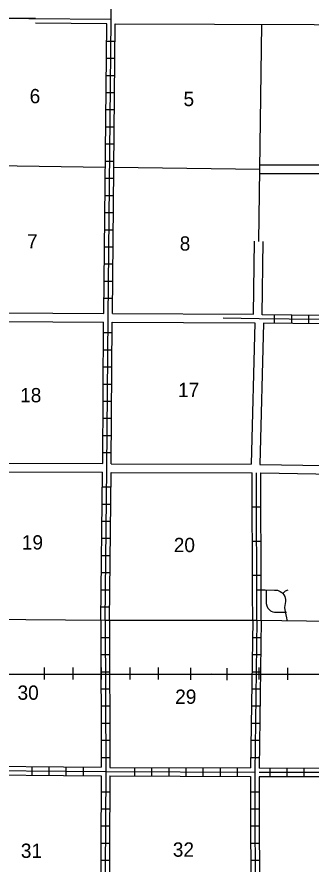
# Model space of a CAD drawing. Extents: x 1317104 to 1899026, y 16348238 to 16787031.
# Drawn here: x 1619305 to 1629612, y 16503123 to 16532767 of the extents above; entities that cross this region are included whole.
import ezdxf

# ---------------------------------------------------------------- set-up
doc = ezdxf.new("R2010")
doc.units = 0
for name, color, linetype in [('L10', 7, 'Continuous'), ('L11', 7, 'Continuous'), ('L13', 7, 'Continuous'), ('L14', 7, 'Continuous'), ('L15', 7, 'Continuous'), ('L3', 7, 'Continuous'), ('L8', 7, 'Continuous'), ('L9', 7, 'Continuous')]:
    doc.layers.add(name, color=color, linetype=linetype)

msp = doc.modelspace()

# ---------------------------------------------------------------- linework, layer by layer
at = {"layer": 'L10'}
for points in [[(1627567, 16511655), (1627564, 16512609)], [(1627867, 16511655), (1627864, 16512566)]]:
    msp.add_lwpolyline(points, dxfattribs=at)
at = {"layer": 'L11'}
for p, q in [((1627597, 16522368), (1627631, 16524916)), ((1627897, 16522348), (1627931, 16524912)), ((1627642, 16522067), (1627517, 16517114)), ((1627942, 16522054), (1627817, 16517109)), ((1617000, 16517156), (1622310, 16517139)), ((1617000, 16516856), (1622307, 16516839))]:
    msp.add_line(p, q, dxfattribs=at)
for points in [[(1622451, 16532531), (1619961, 16532553)], [(1622751, 16532522), (1633198, 16532486)], [(1627817, 16527589), (1630459, 16527589)], [(1627813, 16527289), (1630459, 16527289)], [(1616984, 16522422), (1622351, 16522389)], [(1616984, 16522122), (1622342, 16522089)], [(1622651, 16522389), (1627597, 16522368)], [(1622642, 16522089), (1627642, 16522067)], [(1622610, 16517131), (1627517, 16517114)], [(1627817, 16517109), (1632352, 16517034)], [(1622607, 16516831), (1627551, 16516814)], [(1627850, 16516814), (1632351, 16516734)]]:
    msp.add_lwpolyline(points, dxfattribs=at)
at = {"layer": 'L13'}
for points in [[(1606484, 16532722), (1619960, 16532722)], [(1627781, 16524914), (1627883, 16532505)], [(1616986, 16527587), (1622401, 16527514)], [(1622701, 16527506), (1627815, 16527437)]]:
    msp.add_lwpolyline(points, dxfattribs=at)
at = {"layer": 'L15'}
for p, q in [((1620259, 16509997), (1620259, 16509580)), ((1621259, 16509997), (1621259, 16509580)), ((1622259, 16509997), (1622259, 16509580)), ((1623259, 16509997), (1623259, 16509580)), ((1624259, 16509997), (1624259, 16509580)), ((1625392, 16509989), (1625392, 16509572)), ((1626659, 16509980), (1626659, 16509564)), ((1627784, 16509997), (1627784, 16509580)), ((1628784, 16509989), (1628784, 16509572))]:
    msp.add_line(p, q, dxfattribs=at)
for points in [[(1608384, 16509755), (1626117, 16509764)], [(1626117, 16509764), (1608384, 16509755)], [(1626117, 16509764), (1648641, 16509722)], [(1648641, 16509722), (1626117, 16509764)]]:
    msp.add_lwpolyline(points, dxfattribs=at)
at = {"layer": 'L3'}
msp.add_lwpolyline([(1600960, 16511714), (1606151, 16511705), (1611543, 16511697), (1616826, 16511705), (1622401, 16511655), (1627717, 16511655), (1630333, 16511626)], dxfattribs=at)
at = {"layer": 'L8'}
for p, q in [((1622451, 16531922), (1622751, 16531922)), ((1622442, 16531322), (1622742, 16531322)), ((1622442, 16530722), (1622742, 16530722)), ((1622434, 16530122), (1622734, 16530122)), ((1622426, 16529522), (1622726, 16529522)), ((1622417, 16528922), (1622717, 16528922)), ((1622417, 16528322), (1622717, 16528322)), ((1622409, 16527722), (1622709, 16527722)), ((1622401, 16527122), (1622701, 16527122)), ((1622392, 16526522), (1622692, 16526522)), ((1622392, 16525922), (1622692, 16525922)), ((1622384, 16525322), (1622684, 16525322)), ((1622376, 16524722), (1622676, 16524722)), ((1622367, 16524122), (1622667, 16524122)), ((1622367, 16523522), (1622667, 16523522)), ((1622359, 16522922), (1622659, 16522922)), ((1628334, 16522047), (1628334, 16522347)), ((1628934, 16522039), (1628934, 16522339)), ((1629534, 16522031), (1629534, 16522331)), ((1622342, 16521722), (1622642, 16521722)), ((1622342, 16521122), (1622642, 16521122)), ((1622334, 16520522), (1622634, 16520522)), ((1622334, 16519922), (1622634, 16519922)), ((1622326, 16519322), (1622626, 16519322)), ((1622326, 16518722), (1622626, 16518722)), ((1622317, 16518122), (1622617, 16518122)), ((1622317, 16517522), (1622617, 16517522)), ((1622301, 16516322), (1622601, 16516322)), ((1622292, 16515722), (1622592, 16515722)), ((1622292, 16515122), (1622592, 16515122)), ((1622284, 16514522), (1622584, 16514522)), ((1622276, 16513922), (1622576, 16513922)), ((1622267, 16513322), (1622567, 16513322)), ((1622259, 16512722), (1622559, 16512722)), ((1622259, 16512122), (1622559, 16512122)), ((1622251, 16511055), (1622551, 16511055)), ((1627559, 16511055), (1627859, 16511055)), ((1622251, 16510455), (1622551, 16510455)), ((1627550, 16510455), (1627850, 16510455)), ((1622259, 16509855), (1622559, 16509855)), ((1627542, 16509855), (1627842, 16509855)), ((1622259, 16509255), (1622559, 16509255)), ((1627534, 16509255), (1627834, 16509255)), ((1622259, 16508655), (1622559, 16508655)), ((1627525, 16508655), (1627825, 16508655)), ((1622259, 16508055), (1622559, 16508055)), ((1627517, 16508055), (1627817, 16508055)), ((1622267, 16507455), (1622567, 16507455)), ((1627509, 16507455), (1627809, 16507455)), ((1622267, 16506855), (1622567, 16506855)), ((1627500, 16506855), (1627800, 16506855)), ((1619834, 16506239), (1619834, 16506539)), ((1620434, 16506230), (1620434, 16506530)), ((1621034, 16506222), (1621034, 16506522)), ((1621634, 16506222), (1621634, 16506522)), ((1623434, 16506205), (1623434, 16506505)), ((1624034, 16506205), (1624034, 16506505)), ((1624634, 16506205), (1624634, 16506505)), ((1625234, 16506197), (1625234, 16506497)), ((1625834, 16506197), (1625834, 16506497)), ((1626434, 16506197), (1626434, 16506497)), ((1627034, 16506189), (1627034, 16506489)), ((1628170, 16506479), (1628169, 16506181)), ((1628766, 16506478), (1628766, 16506180)), ((1629363, 16506477), (1629362, 16506179)), ((1632942, 16506322), (1627792, 16506330)), ((1622259, 16505655), (1622559, 16505655)), ((1627492, 16505655), (1627792, 16505655)), ((1622259, 16505055), (1622559, 16505055)), ((1627492, 16505055), (1627792, 16505055)), ((1622259, 16504455), (1622559, 16504455)), ((1627492, 16504455), (1627792, 16504455)), ((1622251, 16503855), (1622551, 16503855)), ((1627492, 16503855), (1627792, 16503855)), ((1622251, 16503255), (1622551, 16503255)), ((1627500, 16503255), (1627800, 16503255))]:
    msp.add_line(p, q, dxfattribs=at)
for points in [[(1622401, 16511655), (1622459, 16516964), (1622501, 16522264), (1622609, 16532681), (1622617, 16537922)], [(1622351, 16522389), (1622451, 16532531)], [(1622651, 16522389), (1622751, 16532522)], [(1633075, 16522139), (1627792, 16522206), (1626534, 16522222)], [(1633075, 16522289), (1627897, 16522348)], [(1622310, 16517139), (1622342, 16522089)], [(1622610, 16517131), (1622642, 16522089)], [(1633075, 16521989), (1627942, 16522054)], [(1622251, 16511655), (1622307, 16516839)], [(1622551, 16511655), (1622607, 16516831)], [(1627691, 16512718), (1627998, 16512715), (1628332, 16512713), (1628434, 16512702), (1628530, 16512665), (1628587, 16512625), (1628623, 16512590), (1628658, 16512547), (1628691, 16512485), (1628715, 16512383), (1628714, 16512312), (1628677, 16512106), (1628677, 16512106), (1628708, 16511949), (1628754, 16511738), (1628762, 16511666), (1628760, 16511631)], [(1628043, 16512704), (1628040, 16512440), (1628043, 16512245), (1628059, 16512154), (1628084, 16512098), (1628101, 16512073), (1628190, 16511988), (1628216, 16511972), (1628273, 16511948), (1628334, 16511937), (1628653, 16511935), (1628754, 16511939)], [(1628623, 16512590), (1628717, 16512682), (1628809, 16512721)], [(1622251, 16511655), (1622259, 16506514)], [(1622401, 16511655), (1622417, 16506364), (1622384, 16501105), (1622301, 16495764), (1622259, 16492247)], [(1622551, 16511655), (1622559, 16506505)], [(1627567, 16511655), (1627492, 16506489)], [(1627717, 16511655), (1627642, 16506339), (1627650, 16501089), (1627625, 16495705), (1627600, 16492455)], [(1627867, 16511655), (1627792, 16506480)], [(1616834, 16506414), (1622417, 16506364), (1627642, 16506339)], [(1616976, 16506555), (1622259, 16506514)], [(1622559, 16506505), (1627492, 16506489)], [(1632942, 16506472), (1627792, 16506480)], [(1616976, 16506255), (1622259, 16506214)], [(1622259, 16506214), (1622234, 16501105), (1622151, 16495914)], [(1622559, 16506205), (1622534, 16501105), (1622451, 16495905)], [(1622559, 16506205), (1627492, 16506189)], [(1627492, 16506189), (1627500, 16501089), (1627475, 16495855)], [(1632942, 16506172), (1627792, 16506180)], [(1627792, 16506180), (1627800, 16501055)]]:
    msp.add_lwpolyline(points, dxfattribs=at)
at = {"layer": 'L9'}
for p, q in [((1627717, 16511656), (1627701, 16516814)), ((1627864, 16512566), (1627850, 16516814)), ((1627556, 16515621), (1627854, 16515622)), ((1627559, 16514427), (1627858, 16514428)), ((1627563, 16513234), (1627861, 16513235))]:
    msp.add_line(p, q, dxfattribs=at)
for points in [[(1622609, 16532681), (1619717, 16532706)], [(1627564, 16512609), (1627551, 16516814)]]:
    msp.add_lwpolyline(points, dxfattribs=at)

# ---------------------------------------------------------------- texts
at = {"layer": 'L14'}
for s, p in [('6', (1619751, 16529747)), ('5', (1625142, 16529647)), ('7', (1619659, 16524664)), ('8', (1625009, 16524589)), ('18', (1619417, 16519281)), ('17', (1624950, 16519464)), ('19', (1619476, 16514130)), ('20', (1624800, 16514039)), ('30', (1619326, 16508872)), ('29', (1624850, 16508730)), ('31', (1619442, 16503339)), ('32', (1624767, 16503380))]:
    msp.add_text(s, height=500, rotation=0, dxfattribs=at).set_placement(p)

doc.saveas('drawing.dxf')
